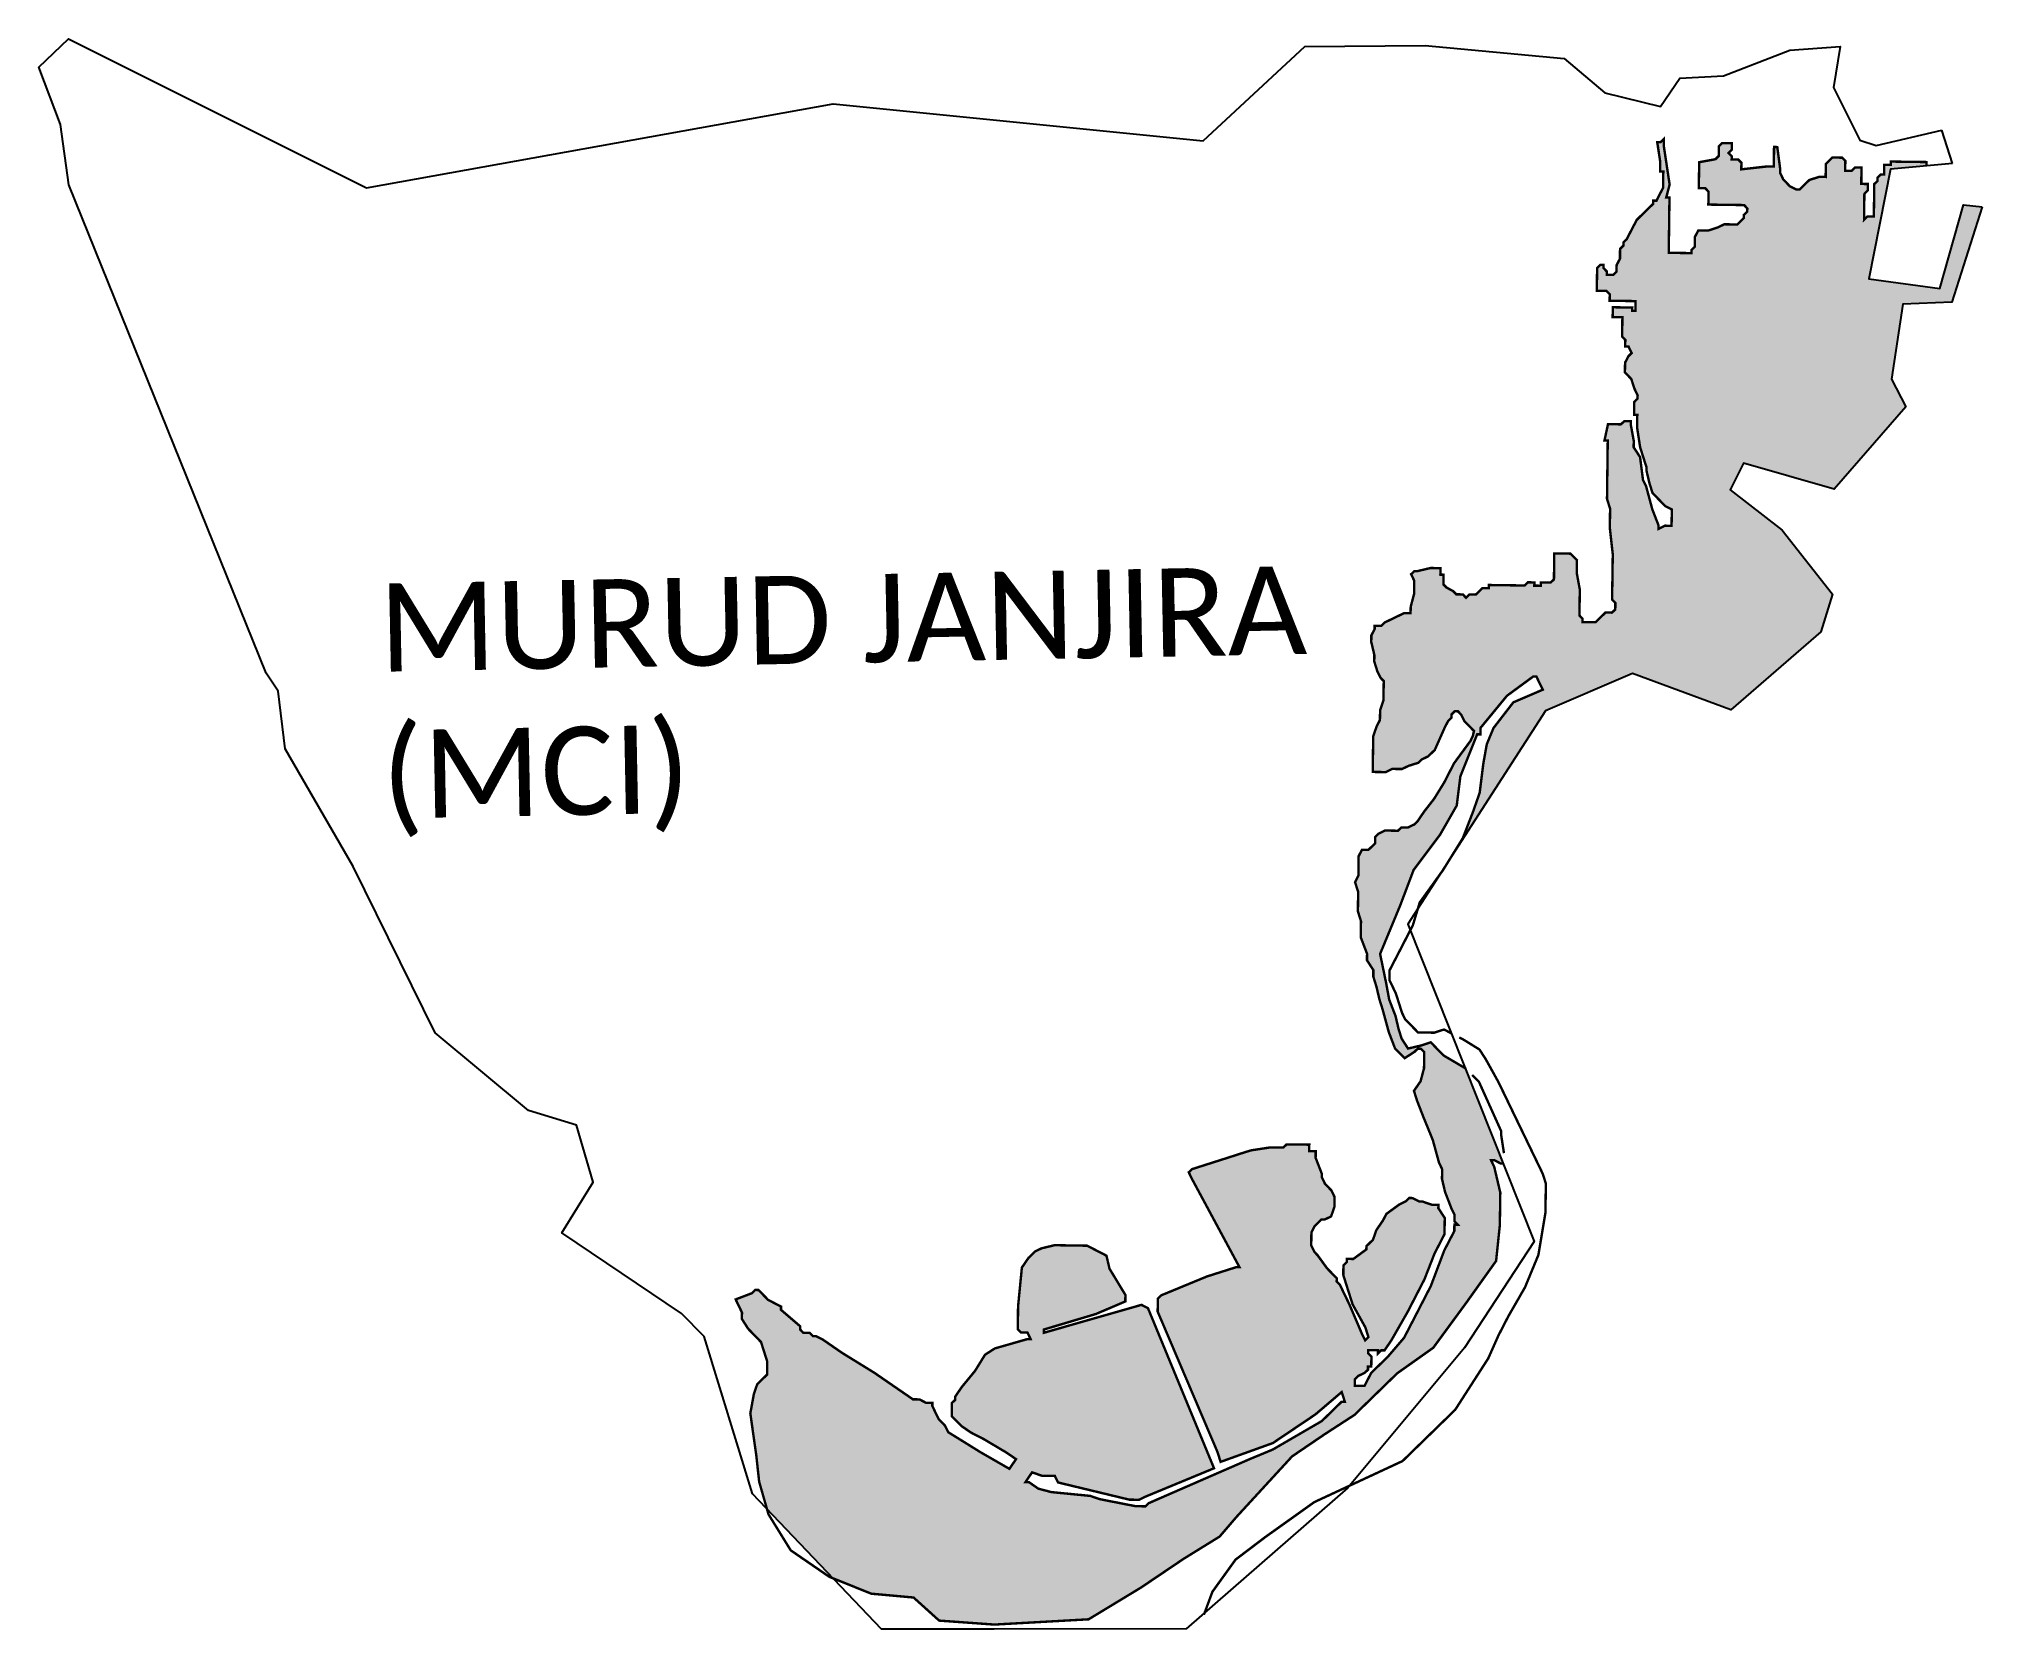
# Model space of a CAD drawing. Header units: metres. Extents: x 283713 to 288970, y 2026364 to 2039846.
# Drawn here: x 283713 to 286112, y 2026364 to 2028326 of the extents above; entities outside this region: 1.
import ezdxf

# ---------------------------------------------------------------- set-up
doc = ezdxf.new("R2010")
doc.units = ezdxf.units.M
for name, color, linetype in [('MANGROOVES', 112, 'Continuous'), ('village', 3, 'Continuous'), ('VILLAGE NAME', 250, 'Continuous')]:
    doc.layers.add(name, color=color, linetype=linetype)
doc.styles.get("Standard").update_dxf_attribs({"font": 'simplex.shx'})

msp = doc.modelspace()

# ---------------------------------------------------------------- hatches: boundary and pattern name
at = {"layer": 'MANGROOVES'}
h = msp.add_hatch(dxfattribs=at)
h.set_pattern_fill('GRASS', color=256)
h.paths.add_polyline_path([(286014.1, 2027998.7), (286074.7, 2028001.1), (286112.1, 2028118.9), (286089, 2028121.5), (286059.8, 2028018.1), (285972.3, 2028030), (285999.1, 2028165.3), (286043.3, 2028169.4), (286043.4, 2028174.2), (285999.3, 2028174.8), (285999.3, 2028170.8), (285991.3, 2028170.9), (285991.1, 2028158.9), (285987.1, 2028158.9), (285983, 2028155), (285983, 2028151), (285978.9, 2028147), (285978.4, 2028106.9), (285970.4, 2028107), (285966.3, 2028103.1), (285966.7, 2028135.1), (285970.8, 2028139.1), (285970.9, 2028147.1), (285962.9, 2028147.2), (285963.1, 2028167.3), (285955.1, 2028167.4), (285951.1, 2028163.4), (285943, 2028163.5), (285943.2, 2028175.6), (285939.2, 2028179.6), (285927.2, 2028179.8), (285919.1, 2028171.9), (285918.9, 2028155.8), (285910.9, 2028155.9), (285898.8, 2028152.1), (285894.7, 2028148.1), (285890.7, 2028144.2), (285886.6, 2028140.2), (285882.6, 2028140.3), (285874.6, 2028144.4), (285870.7, 2028148.5), (285866.7, 2028152.5), (285862.8, 2028160.6), (285862.9, 2028164.6), (285859.2, 2028192.7), (285855.2, 2028192.8), (285854.9, 2028168.7), (285846.9, 2028168.8), (285814.8, 2028165.2), (285814.9, 2028173.3), (285810.9, 2028177.3), (285802.9, 2028177.4), (285803, 2028181.4), (285799, 2028185.5), (285803.1, 2028189.5), (285803.2, 2028197.5), (285791.2, 2028197.6), (285787.1, 2028193.7), (285786.9, 2028181.7), (285782.9, 2028177.7), (285762.8, 2028174), (285762.3, 2028141.9), (285770.4, 2028141.8), (285774.3, 2028137.7), (285774.1, 2028121.7), (285818.2, 2028121.1), (285822.2, 2028117), (285822.1, 2028113), (285818, 2028109.1), (285818, 2028105.1), (285809.9, 2028097.1), (285793.8, 2028097.4), (285785.8, 2028093.5), (285773.7, 2028089.6), (285761.7, 2028089.8), (285757.5, 2028081.8), (285757.4, 2028069.8), (285753.3, 2028065.8), (285753.3, 2028061.8), (285725.2, 2028062.2), (285726.1, 2028130.3), (285722.1, 2028130.4), (285724.4, 2028139.2), (285726.3, 2028146.4), (285719, 2028194.6), (285719.1, 2028202.6), (285715, 2028198.7), (285711, 2028198.7), (285714.7, 2028174.6), (285714.5, 2028162.6), (285718.5, 2028162.5), (285718.3, 2028142.5), (285714.1, 2028134.5), (285710, 2028126.5), (285706, 2028126.6), (285706, 2028122.6), (285697.8, 2028114.7), (285685.7, 2028102.8), (285677.4, 2028086.9), (285673.3, 2028078.9), (285669.2, 2028075), (285669.2, 2028071), (285665.1, 2028067), (285665, 2028055), (285660.9, 2028047), (285660.7, 2028039), (285656.7, 2028035), (285648.7, 2028035.1), (285648.7, 2028039.2), (285644.8, 2028043.2), (285644.8, 2028047.2), (285640.8, 2028047.3), (285636.8, 2028043.3), (285636.4, 2028015.3), (285648.4, 2028015.1), (285652.4, 2028011), (285652.2, 2028003), (285684.3, 2028002.6), (285684.2, 2027990.6), (285680.1, 2027990.6), (285680.2, 2027994.6), (285656.1, 2027995), (285656, 2027982.9), (285668, 2027982.8), (285667.7, 2027958.7), (285671.6, 2027954.6), (285671.5, 2027946.6), (285675.5, 2027946.6), (285679.4, 2027938.5), (285675.4, 2027934.5), (285671.3, 2027926.6), (285671.1, 2027914.6), (285679, 2027906.4), (285682.9, 2027894.4), (285686.8, 2027886.3), (285686.7, 2027882.3), (285682.7, 2027878.3), (285682.4, 2027862.3), (285686.4, 2027862.2), (285686.2, 2027846.2), (285689.9, 2027822.1), (285697.6, 2027797.9), (285697.6, 2027793.9), (285701.4, 2027777.8), (285705.2, 2027765.7), (285713.1, 2027757.6), (285721, 2027749.5), (285729, 2027745.4), (285728.7, 2027725.3), (285720.7, 2027725.4), (285712.6, 2027721.5), (285712.7, 2027725.5), (285704.9, 2027745.7), (285697.3, 2027773.9), (285693.4, 2027781.9), (285689.8, 2027810.1), (285681.9, 2027822.2), (285682, 2027830.2), (285678.3, 2027850.3), (285678.3, 2027854.3), (285670.3, 2027854.4), (285666.2, 2027850.5), (285650.2, 2027850.7), (285645.9, 2027830.7), (285649.9, 2027830.6), (285649, 2027758.5), (285652.8, 2027746.4), (285652.5, 2027722.3), (285656.1, 2027690.2), (285655.3, 2027634.1), (285659.3, 2027630), (285659.2, 2027622), (285655.1, 2027618.1), (285647.1, 2027618.2), (285639, 2027610.3), (285634.9, 2027606.3), (285618.9, 2027606.5), (285618.9, 2027610.5), (285615, 2027614.6), (285615.4, 2027646.7), (285611.7, 2027666.8), (285611.9, 2027682.8), (285607.9, 2027686.9), (285604, 2027690.9), (285583.9, 2027691.2), (285583.5, 2027659.1), (285579.4, 2027655.2), (285567.4, 2027655.3), (285567.4, 2027651.3), (285559.3, 2027651.4), (285559.4, 2027655.4), (285551.4, 2027655.5), (285547.3, 2027651.6), (285503.2, 2027652.2), (285503.2, 2027648.2), (285495.2, 2027648.3), (285491.1, 2027644.3), (285487, 2027640.4), (285479, 2027640.5), (285475, 2027636.5), (285471, 2027640.6), (285463, 2027640.7), (285459, 2027644.7), (285451.1, 2027648.9), (285447.1, 2027652.9), (285447.3, 2027664.9), (285443.3, 2027665), (285443.4, 2027673), (285431.3, 2027673.2), (285415.3, 2027669.4), (285411.3, 2027669.4), (285407.2, 2027665.5), (285411.1, 2027657.4), (285410.9, 2027641.4), (285406.7, 2027625.4), (285406.5, 2027617.4), (285398.5, 2027617.5), (285374.3, 2027605.8), (285370.3, 2027601.8), (285362.2, 2027601.9), (285362.2, 2027597.9), (285358.1, 2027590), (285358, 2027581.9), (285361.8, 2027565.8), (285361.7, 2027557.8), (285365.5, 2027545.7), (285369.4, 2027537.7), (285373.4, 2027533.6), (285373, 2027509.6), (285368.9, 2027497.6), (285368.7, 2027485.6), (285364.6, 2027477.6), (285360.4, 2027465.6), (285359.8, 2027421.5), (285375.9, 2027421.3), (285383.9, 2027425.2), (285396, 2027425.1), (285404, 2027429), (285416.1, 2027432.8), (285420.2, 2027436.8), (285428.2, 2027440.7), (285436.4, 2027448.6), (285448.8, 2027476.5), (285452.9, 2027484.4), (285456.9, 2027488.4), (285457, 2027492.4), (285461.1, 2027496.4), (285465.1, 2027496.3), (285469, 2027492.2), (285472.9, 2027484.2), (285476.9, 2027480.1), (285484.8, 2027472), (285483.4, 2027466.1), (285480.6, 2027460), (285460.2, 2027432.2), (285447.9, 2027408.3), (285435.6, 2027388.4), (285423.3, 2027372.6), (285415.1, 2027360.6), (285411.1, 2027356.7), (285403, 2027352.8), (285395, 2027352.9), (285390.9, 2027348.9), (285374.9, 2027349.2), (285366.8, 2027345.2), (285362.8, 2027341.3), (285362.7, 2027333.3), (285358.6, 2027329.3), (285354.5, 2027325.4), (285346.5, 2027325.5), (285342.4, 2027317.5), (285342.1, 2027293.5), (285338, 2027285.5), (285341.8, 2027273.4), (285341.5, 2027249.4), (285345.3, 2027237.3), (285345.1, 2027217.2), (285352.8, 2027197.1), (285352.7, 2027189.1), (285360.6, 2027176.9), (285360.5, 2027168.9), (285364.3, 2027156.8), (285368.1, 2027140.7), (285371.9, 2027128.7), (285379.6, 2027100.5), (285387.3, 2027080.3), (285391.3, 2027076.3), (285399.2, 2027068.2), (285411.3, 2027076), (285415.4, 2027080), (285419.4, 2027079.9), (285423.4, 2027075.8), (285423.1, 2027055.8), (285418.9, 2027039.8), (285410.7, 2027027.9), (285414.5, 2027015.8), (285422.3, 2026995.7), (285433.9, 2026967.4), (285441.6, 2026939.3), (285445.5, 2026931.2), (285445.3, 2026919.2), (285449.1, 2026903.1), (285456.9, 2026882.9), (285460.8, 2026874.9), (285460.7, 2026866.8), (285464.6, 2026862.8), (285460.6, 2026862.8), (285460.5, 2026854.8), (285448.1, 2026830.9), (285431.5, 2026787), (285415.1, 2026755.2), (285398.6, 2026723.3), (285378.2, 2026699.5), (285357.9, 2026679.8), (285349.7, 2026663.8), (285337.7, 2026664), (285337.8, 2026672), (285341.8, 2026676), (285349.9, 2026679.9), (285354, 2026683.8), (285354, 2026687.8), (285358, 2026687.8), (285358.2, 2026699.8), (285354.2, 2026703.9), (285354.3, 2026707.9), (285366.3, 2026707.7), (285366.3, 2026703.7), (285370.3, 2026707.7), (285374.3, 2026707.6), (285382.5, 2026719.5), (285403, 2026755.3), (285423.6, 2026795.2), (285436.1, 2026827.1), (285448.4, 2026851), (285448.7, 2026871), (285440.8, 2026883.1), (285440.9, 2026887.2), (285432.9, 2026887.3), (285420.9, 2026891.4), (285416.9, 2026891.5), (285408.9, 2026895.6), (285404.9, 2026895.7), (285400.9, 2026891.7), (285392.8, 2026887.8), (285376.6, 2026876), (285372.5, 2026868), (285364.3, 2026856.1), (285360.1, 2026844.1), (285352, 2026836.2), (285351.9, 2026832.2), (285335.8, 2026820.4), (285327.7, 2026820.5), (285327.7, 2026816.5), (285323.6, 2026812.5), (285323.5, 2026800.5), (285327.3, 2026788.4), (285335, 2026764.3), (285350.7, 2026736), (285354.5, 2026723.9), (285350.4, 2026720), (285346.5, 2026728), (285331, 2026764.3), (285319.3, 2026788.5), (285315.3, 2026792.6), (285315.4, 2026796.6), (285303.5, 2026808.8), (285291.7, 2026825), (285287.8, 2026829.1), (285283.9, 2026837.1), (285284.1, 2026853.2), (285288.2, 2026861.1), (285296.3, 2026869), (285300.3, 2026869), (285308.4, 2026872.9), (285312.6, 2026884.9), (285312.7, 2026896.9), (285308.8, 2026905), (285304.9, 2026909), (285300.9, 2026913.1), (285297, 2026921.2), (285297.1, 2026925.2), (285289.3, 2026945.3), (285289.4, 2026953.3), (285281.4, 2026953.4), (285281.5, 2026961.5), (285253.5, 2026961.8), (285249.4, 2026957.9), (285233.4, 2026958.1), (285209.3, 2026954.4), (285197.2, 2026950.6), (285185.1, 2026946.7), (285136.8, 2026931.3), (285132.7, 2026927.4), (285136.6, 2026919.3), (285195.3, 2026810.3), (285191.3, 2026810.3), (285155.1, 2026798.8), (285098.6, 2026775.5), (285094.6, 2026771.5), (285094.3, 2026755.5), (285168.2, 2026582.1), (285172, 2026570), (285236.5, 2026593.2), (285289.1, 2026628.6), (285321.5, 2026656.2), (285325.4, 2026644.1), (285321.4, 2026644.2), (285297, 2026620.4), (285236.4, 2026585.2), (285208.2, 2026573.5), (285083.2, 2026519), (285079.1, 2026515.1), (285067.1, 2026515.3), (285023.1, 2026523.9), (285011.1, 2026528), (284963.1, 2026532.7), (284947.1, 2026536.9), (284935.2, 2026545.1), (284931.2, 2026545.1), (284939.3, 2026557.1), (284951.3, 2026552.9), (284967.4, 2026552.7), (284971.3, 2026544.6), (285059.2, 2026523.4), (285071.2, 2026523.2), (285079.3, 2026527.1), (285163.9, 2026562.1), (285082.4, 2026759.6), (285074.4, 2026763.8), (284953.7, 2026729.3), (284953.7, 2026733.3), (285018.1, 2026752.5), (285054.4, 2026768), (285054.5, 2026776), (285034.9, 2026808.4), (285031.1, 2026824.5), (285015.2, 2026832.7), (285007.2, 2026836.8), (284967.1, 2026837.4), (284951.1, 2026833.6), (284943, 2026829.7), (284934.9, 2026821.8), (284926.7, 2026809.8), (284922, 2026761.8), (284921.7, 2026733.7), (284925.6, 2026729.7), (284933.6, 2026729.5), (284937.5, 2026721.5), (284933.5, 2026721.5), (284893.3, 2026710), (284881.2, 2026702.2), (284868.9, 2026682.3), (284852.6, 2026662.5), (284844.4, 2026650.5), (284844.3, 2026646.5), (284840.3, 2026642.6), (284840.1, 2026626.5), (284848, 2026618.4), (284851.9, 2026614.4), (284863.8, 2026606.2), (284879.8, 2026598), (284907.6, 2026581.5), (284919.5, 2026573.4), (284911.3, 2026561.4), (284875.5, 2026582), (284855.7, 2026594.3), (284835.8, 2026606.6), (284831.9, 2026614.6), (284824, 2026622.8), (284820.1, 2026630.8), (284816.2, 2026638.9), (284816.2, 2026642.9), (284808.2, 2026643), (284800.2, 2026647.1), (284792.2, 2026647.2), (284744.5, 2026680), (284704.8, 2026704.5), (284681, 2026720.9), (284673, 2026725), (284669, 2026725.1), (284665, 2026729.1), (284657, 2026729.2), (284653.1, 2026733.3), (284653.1, 2026737.3), (284629.3, 2026757.7), (284629.4, 2026761.7), (284613.5, 2026769.9), (284601.6, 2026782.1), (284597.6, 2026782.2), (284593.5, 2026778.2), (284573.4, 2026770.5), (284581.2, 2026754.3), (284581.1, 2026746.3), (284588.9, 2026734.2), (284604.7, 2026717.9), (284612.4, 2026693.7), (284612.2, 2026677.7), (284600, 2026665.8), (284595.9, 2026653.9), (284591.5, 2026629.9), (284598.9, 2026577.6), (284602.4, 2026545.5), (284612.1, 2026511.5), (284693.6, 2026426.3), (284740.9, 2026407.3), (284793, 2026402.6), (284824.6, 2026374.1), (284892.7, 2026369.2), (285009.1, 2026375.7), (285073.8, 2026414.9), (285126.3, 2026450.3), (285170.8, 2026477.8), (285191.2, 2026501.6), (285260.3, 2026576.8), (285300.8, 2026604.3), (285337.2, 2026627.9), (285390, 2026679.3), (285434.5, 2026710.8), (285475.3, 2026766.4), (285512.1, 2026818), (285516.7, 2026862.1), (285517.3, 2026902.2), (285509.7, 2026934.4), (285505.8, 2026942.4), (285509.8, 2026942.4), (285517.7, 2026938.3), (285520.7, 2026938.2), (285473.8, 2027055.9), (285447.4, 2027071.5), (285439.4, 2027079.6), (285431.5, 2027087.8), (285419.5, 2027083.9), (285403.4, 2027080.1), (285395.5, 2027092.3), (285391.7, 2027104.3), (285387.9, 2027120.4), (285380.1, 2027140.6), (285376.4, 2027160.7), (285368.9, 2027196.9), (285393.7, 2027256.7), (285410.3, 2027300.6), (285443, 2027344.2), (285463.5, 2027380), (285468, 2027416.1), (285488.7, 2027467.9), (285492.7, 2027467.9), (285492.9, 2027475.9), (285525.5, 2027515.5), (285557.8, 2027539.2), (285561.9, 2027539.1), (285569.7, 2027523), (285533.4, 2027507.4), (285508.9, 2027475.7), (285500.6, 2027455.7), (285496.3, 2027431.7), (285491.8, 2027395.7), (285483.4, 2027371.8), (285471, 2027339.8), (285460.9, 2027323.6), (285573, 2027497.1), (285680.4, 2027542.9), (285801.7, 2027498), (285912.8, 2027594.6), (285927.2, 2027640.7), (285865.2, 2027719.7), (285801.1, 2027769.8), (285817.3, 2027802.6), (285929.4, 2027770.4), (286017.7, 2027872.2), (286000.3, 2027906.3)])

# ---------------------------------------------------------------- linework, layer by layer
at = {"color": 3, "flags": 128}
msp.add_lwpolyline([(286075.6, 2028172.4), (286062.3, 2028213.4)], dxfattribs=at)
at = {"layer": 'MANGROOVES', "const_width": 2.98}
msp.add_lwpolyline([(288968.9, 2039844), (288968.8, 2039840), (288964.8, 2039840), (288964.9, 2039844), (288968.9, 2039844)], close=True, dxfattribs=at)
for points in [[(286043.3, 2028169.4), (286043.4, 2028174.2), (285999.3, 2028174.8), (285999.3, 2028170.8), (285991.3, 2028170.9), (285991.1, 2028158.9), (285987.1, 2028158.9), (285983, 2028155), (285983, 2028151), (285978.9, 2028147), (285978.4, 2028106.9), (285970.4, 2028107), (285966.3, 2028103.1), (285966.7, 2028135.1), (285970.8, 2028139.1), (285970.9, 2028147.1), (285962.9, 2028147.2), (285963.1, 2028167.3), (285955.1, 2028167.4), (285951.1, 2028163.4), (285943, 2028163.5), (285943.2, 2028175.6), (285939.2, 2028179.6), (285927.2, 2028179.8), (285919.1, 2028171.9), (285918.9, 2028155.8), (285910.9, 2028155.9), (285898.8, 2028152.1), (285894.7, 2028148.1), (285890.7, 2028144.2), (285886.6, 2028140.2), (285882.6, 2028140.3), (285874.6, 2028144.4), (285870.7, 2028148.5), (285866.7, 2028152.5), (285862.8, 2028160.6), (285862.9, 2028164.6), (285859.2, 2028192.7), (285855.2, 2028192.8), (285854.9, 2028168.7), (285846.9, 2028168.8), (285814.8, 2028165.2), (285814.9, 2028173.3), (285810.9, 2028177.3), (285802.9, 2028177.4), (285803, 2028181.4), (285799, 2028185.5), (285803.1, 2028189.5), (285803.2, 2028197.5), (285791.2, 2028197.6), (285787.1, 2028193.7), (285786.9, 2028181.7), (285782.9, 2028177.7), (285762.8, 2028174), (285762.3, 2028141.9), (285770.4, 2028141.8), (285774.3, 2028137.7), (285774.1, 2028121.7), (285818.2, 2028121.1), (285822.2, 2028117), (285822.1, 2028113), (285818, 2028109.1), (285818, 2028105.1), (285809.9, 2028097.1), (285793.8, 2028097.4), (285785.8, 2028093.5), (285773.7, 2028089.6), (285761.7, 2028089.8), (285757.5, 2028081.8), (285757.4, 2028069.8), (285753.3, 2028065.8), (285753.3, 2028061.8), (285725.2, 2028062.2), (285726.1, 2028130.3), (285722.1, 2028130.4), (285724.4, 2028139.2), (285726.3, 2028146.4), (285719, 2028194.6), (285719.1, 2028202.6), (285715, 2028198.7), (285711, 2028198.7), (285714.7, 2028174.6), (285714.5, 2028162.6), (285718.5, 2028162.5), (285718.3, 2028142.5), (285714.1, 2028134.5), (285710, 2028126.5), (285706, 2028126.6), (285706, 2028122.6), (285697.8, 2028114.7), (285685.7, 2028102.8), (285677.4, 2028086.9), (285673.3, 2028078.9), (285669.2, 2028075), (285669.2, 2028071), (285665.1, 2028067), (285665, 2028055), (285660.9, 2028047), (285660.7, 2028039), (285656.7, 2028035), (285648.7, 2028035.1), (285648.7, 2028039.2), (285644.8, 2028043.2), (285644.8, 2028047.2), (285640.8, 2028047.3), (285636.8, 2028043.3), (285636.4, 2028015.3), (285648.4, 2028015.1), (285652.4, 2028011), (285652.2, 2028003), (285684.3, 2028002.6), (285684.2, 2027990.6), (285680.1, 2027990.6), (285680.2, 2027994.6), (285656.1, 2027995), (285656, 2027982.9), (285668, 2027982.8), (285667.7, 2027958.7), (285671.6, 2027954.6), (285671.5, 2027946.6), (285675.5, 2027946.6), (285679.4, 2027938.5), (285675.4, 2027934.5), (285671.3, 2027926.6), (285671.1, 2027914.6), (285679, 2027906.4), (285682.9, 2027894.4), (285686.8, 2027886.3), (285686.7, 2027882.3), (285682.7, 2027878.3), (285682.4, 2027862.3), (285686.4, 2027862.2), (285686.2, 2027846.2), (285689.9, 2027822.1), (285697.6, 2027797.9), (285697.6, 2027793.9), (285701.4, 2027777.8), (285705.2, 2027765.7), (285713.1, 2027757.6), (285721, 2027749.5), (285729, 2027745.4), (285728.7, 2027725.3), (285720.7, 2027725.4), (285712.6, 2027721.5), (285712.7, 2027725.5), (285704.9, 2027745.7), (285697.3, 2027773.9), (285693.4, 2027781.9), (285689.8, 2027810.1), (285681.9, 2027822.2), (285682, 2027830.2), (285678.3, 2027850.3), (285678.3, 2027854.3), (285670.3, 2027854.4), (285666.2, 2027850.5), (285650.2, 2027850.7), (285645.9, 2027830.7), (285649.9, 2027830.6), (285649, 2027758.5), (285652.8, 2027746.4), (285652.5, 2027722.3), (285656.1, 2027690.2), (285655.3, 2027634.1), (285659.3, 2027630), (285659.2, 2027622), (285655.1, 2027618.1), (285647.1, 2027618.2), (285639, 2027610.3), (285634.9, 2027606.3), (285618.9, 2027606.5), (285618.9, 2027610.5), (285615, 2027614.6), (285615.4, 2027646.7), (285611.7, 2027666.8), (285611.9, 2027682.8), (285607.9, 2027686.9), (285604, 2027690.9), (285583.9, 2027691.2), (285583.5, 2027659.1), (285579.4, 2027655.2), (285567.4, 2027655.3), (285567.4, 2027651.3), (285559.3, 2027651.4), (285559.4, 2027655.4), (285551.4, 2027655.5), (285547.3, 2027651.6), (285503.2, 2027652.2), (285503.2, 2027648.2), (285495.2, 2027648.3), (285491.1, 2027644.3), (285487, 2027640.4), (285479, 2027640.5), (285475, 2027636.5), (285471, 2027640.6), (285463, 2027640.7), (285459, 2027644.7), (285451.1, 2027648.9), (285447.1, 2027652.9), (285447.3, 2027664.9), (285443.3, 2027665), (285443.4, 2027673), (285431.3, 2027673.2), (285415.3, 2027669.4), (285411.3, 2027669.4), (285407.2, 2027665.5), (285411.1, 2027657.4), (285410.9, 2027641.4), (285406.7, 2027625.4), (285406.5, 2027617.4), (285398.5, 2027617.5), (285374.3, 2027605.8), (285370.3, 2027601.8), (285362.2, 2027601.9), (285362.2, 2027597.9), (285358.1, 2027590), (285358, 2027581.9), (285361.8, 2027565.8), (285361.7, 2027557.8), (285365.5, 2027545.7), (285369.4, 2027537.7), (285373.4, 2027533.6), (285373, 2027509.6), (285368.9, 2027497.6), (285368.7, 2027485.6), (285364.6, 2027477.6), (285360.4, 2027465.6), (285359.8, 2027421.5), (285375.9, 2027421.3), (285383.9, 2027425.2), (285396, 2027425.1), (285404, 2027429), (285416.1, 2027432.8), (285420.2, 2027436.8), (285428.2, 2027440.7), (285436.4, 2027448.6), (285448.8, 2027476.5), (285452.9, 2027484.4), (285456.9, 2027488.4), (285457, 2027492.4), (285461.1, 2027496.4), (285465.1, 2027496.3), (285469, 2027492.2), (285472.9, 2027484.2), (285476.9, 2027480.1), (285484.8, 2027472), (285483.4, 2027466.1), (285480.6, 2027460), (285460.2, 2027432.2), (285447.9, 2027408.3), (285435.6, 2027388.4), (285423.3, 2027372.6), (285415.1, 2027360.6), (285411.1, 2027356.7), (285403, 2027352.8), (285395, 2027352.9), (285390.9, 2027348.9), (285374.9, 2027349.2), (285366.8, 2027345.2), (285362.8, 2027341.3), (285362.7, 2027333.3), (285358.6, 2027329.3), (285354.5, 2027325.4), (285346.5, 2027325.5), (285342.4, 2027317.5), (285342.1, 2027293.5), (285338, 2027285.5), (285341.8, 2027273.4), (285341.5, 2027249.4), (285345.3, 2027237.3), (285345.1, 2027217.2), (285352.8, 2027197.1), (285352.7, 2027189.1), (285360.6, 2027176.9), (285360.5, 2027168.9), (285364.3, 2027156.8), (285368.1, 2027140.7), (285371.9, 2027128.7), (285379.6, 2027100.5), (285387.3, 2027080.3), (285391.3, 2027076.3), (285399.2, 2027068.2), (285411.3, 2027076), (285415.4, 2027080), (285419.4, 2027079.9), (285423.4, 2027075.8), (285423.1, 2027055.8), (285418.9, 2027039.8), (285410.7, 2027027.9), (285414.5, 2027015.8), (285422.3, 2026995.7), (285433.9, 2026967.4), (285441.6, 2026939.3), (285445.5, 2026931.2), (285445.3, 2026919.2), (285449.1, 2026903.1), (285456.9, 2026882.9), (285460.8, 2026874.9), (285460.7, 2026866.8), (285464.6, 2026862.8), (285460.6, 2026862.8), (285460.5, 2026854.8), (285448.1, 2026830.9), (285431.5, 2026787), (285415.1, 2026755.2), (285398.6, 2026723.3), (285378.2, 2026699.5), (285357.9, 2026679.8), (285349.7, 2026663.8), (285337.7, 2026664), (285337.8, 2026672), (285341.8, 2026676), (285349.9, 2026679.9), (285354, 2026683.8), (285354, 2026687.8), (285358, 2026687.8), (285358.2, 2026699.8), (285354.2, 2026703.9), (285354.3, 2026707.9), (285366.3, 2026707.7), (285366.3, 2026703.7), (285370.3, 2026707.7), (285374.3, 2026707.6), (285382.5, 2026719.5), (285403, 2026755.3), (285423.6, 2026795.2), (285436.1, 2026827.1), (285448.4, 2026851), (285448.7, 2026871), (285440.8, 2026883.1), (285440.9, 2026887.2), (285432.9, 2026887.3), (285420.9, 2026891.4), (285416.9, 2026891.5), (285408.9, 2026895.6), (285404.9, 2026895.7), (285400.9, 2026891.7), (285392.8, 2026887.8), (285376.6, 2026876), (285372.5, 2026868), (285364.3, 2026856.1), (285360.1, 2026844.1), (285352, 2026836.2), (285351.9, 2026832.2), (285335.8, 2026820.4), (285327.7, 2026820.5), (285327.7, 2026816.5), (285323.6, 2026812.5), (285323.5, 2026800.5), (285327.3, 2026788.4), (285335, 2026764.3), (285350.7, 2026736), (285354.5, 2026723.9), (285350.4, 2026720), (285346.5, 2026728), (285331, 2026764.3), (285319.3, 2026788.5), (285315.3, 2026792.6), (285315.4, 2026796.6), (285303.5, 2026808.8), (285291.7, 2026825), (285287.8, 2026829.1), (285283.9, 2026837.1), (285284.1, 2026853.2), (285288.2, 2026861.1), (285296.3, 2026869), (285300.3, 2026869), (285308.4, 2026872.9), (285312.6, 2026884.9), (285312.7, 2026896.9), (285308.8, 2026905), (285304.9, 2026909), (285300.9, 2026913.1), (285297, 2026921.2), (285297.1, 2026925.2), (285289.3, 2026945.3), (285289.4, 2026953.3), (285281.4, 2026953.4), (285281.5, 2026961.5), (285253.5, 2026961.8), (285249.4, 2026957.9), (285233.4, 2026958.1), (285209.3, 2026954.4), (285197.2, 2026950.6), (285185.1, 2026946.7), (285136.8, 2026931.3), (285132.7, 2026927.4), (285136.6, 2026919.3), (285195.3, 2026810.3), (285191.3, 2026810.3), (285155.1, 2026798.8), (285098.6, 2026775.5), (285094.6, 2026771.5), (285094.3, 2026755.5), (285168.2, 2026582.1), (285172, 2026570), (285236.5, 2026593.2), (285289.1, 2026628.6), (285321.5, 2026656.2), (285325.4, 2026644.1), (285321.4, 2026644.2), (285297, 2026620.4), (285236.4, 2026585.2), (285208.2, 2026573.5), (285083.2, 2026519), (285079.1, 2026515.1), (285067.1, 2026515.3), (285023.1, 2026523.9), (285011.1, 2026528), (284963.1, 2026532.7), (284947.1, 2026536.9), (284935.2, 2026545.1), (284931.2, 2026545.1), (284939.3, 2026557.1), (284951.3, 2026552.9), (284967.4, 2026552.7), (284971.3, 2026544.6), (285059.2, 2026523.4), (285071.2, 2026523.2), (285079.3, 2026527.1), (285163.9, 2026562.1), (285082.4, 2026759.6), (285074.4, 2026763.8), (284953.7, 2026729.3), (284953.7, 2026733.3), (285018.1, 2026752.5), (285054.4, 2026768), (285054.5, 2026776), (285034.9, 2026808.4), (285031.1, 2026824.5), (285015.2, 2026832.7), (285007.2, 2026836.8), (284967.1, 2026837.4), (284951.1, 2026833.6), (284943, 2026829.7), (284934.9, 2026821.8), (284926.7, 2026809.8), (284922, 2026761.8), (284921.7, 2026733.7), (284925.6, 2026729.7), (284933.6, 2026729.5), (284937.5, 2026721.5), (284933.5, 2026721.5), (284893.3, 2026710), (284881.2, 2026702.2), (284868.9, 2026682.3), (284852.6, 2026662.5), (284844.4, 2026650.5), (284844.3, 2026646.5), (284840.3, 2026642.6), (284840.1, 2026626.5), (284848, 2026618.4), (284851.9, 2026614.4), (284863.8, 2026606.2), (284879.8, 2026598), (284907.6, 2026581.5), (284919.5, 2026573.4), (284911.3, 2026561.4), (284875.5, 2026582), (284855.7, 2026594.3), (284835.8, 2026606.6), (284831.9, 2026614.6), (284824, 2026622.8), (284820.1, 2026630.8), (284816.2, 2026638.9), (284816.2, 2026642.9), (284808.2, 2026643), (284800.2, 2026647.1), (284792.2, 2026647.2), (284744.5, 2026680), (284704.8, 2026704.5), (284681, 2026720.9), (284673, 2026725), (284669, 2026725.1), (284665, 2026729.1), (284657, 2026729.2), (284653.1, 2026733.3), (284653.1, 2026737.3), (284629.3, 2026757.7), (284629.4, 2026761.7), (284613.5, 2026769.9), (284601.6, 2026782.1), (284597.6, 2026782.2), (284593.5, 2026778.2), (284573.4, 2026770.5), (284581.2, 2026754.3), (284581.1, 2026746.3), (284588.9, 2026734.2), (284604.7, 2026717.9), (284612.4, 2026693.7), (284612.2, 2026677.7), (284600, 2026665.8), (284595.9, 2026653.9), (284591.5, 2026629.9), (284598.9, 2026577.6), (284602.4, 2026545.5), (284613.9, 2026505.3), (284641.4, 2026460.8), (284689.1, 2026428.1), (284740.9, 2026407.3), (284793, 2026402.6), (284824.6, 2026374.1), (284892.7, 2026369.2), (285009.1, 2026375.7), (285073.8, 2026414.9), (285126.3, 2026450.3), (285170.8, 2026477.8), (285191.2, 2026501.6), (285260.3, 2026576.8), (285300.8, 2026604.3), (285337.2, 2026627.9), (285390, 2026679.3), (285434.5, 2026710.8), (285475.3, 2026766.4), (285512.1, 2026818), (285516.7, 2026862.1), (285517.3, 2026902.2), (285509.7, 2026934.4), (285505.8, 2026942.4), (285509.8, 2026942.4), (285517.7, 2026938.3), (285520.7, 2026938.2)], [(285475.2, 2027055.1), (285447.4, 2027071.5), (285439.4, 2027079.6), (285431.5, 2027087.8), (285419.5, 2027083.9), (285403.4, 2027080.1), (285395.5, 2027092.3), (285391.7, 2027104.3), (285387.9, 2027120.4), (285380.1, 2027140.6), (285376.4, 2027160.7), (285368.9, 2027196.9), (285393.7, 2027256.7), (285410.3, 2027300.6), (285443, 2027344.2), (285463.5, 2027380), (285468, 2027416.1), (285488.7, 2027467.9), (285492.7, 2027467.9), (285492.9, 2027475.9), (285525.5, 2027515.5), (285557.8, 2027539.2), (285561.9, 2027539.1), (285569.7, 2027523), (285533.4, 2027507.4), (285508.9, 2027475.7), (285500.6, 2027455.7), (285496.3, 2027431.7), (285491.8, 2027395.7), (285483.4, 2027371.8), (285471, 2027339.8), (285446.4, 2027300.1), (285417.8, 2027260.4), (285409.4, 2027232.4), (285393, 2027200.6), (285384.7, 2027184.6), (285380.6, 2027176.7), (285380.4, 2027164.6), (285388.2, 2027148.5), (285392.1, 2027136.4), (285395.9, 2027124.3), (285399.8, 2027116.3), (285415.7, 2027100), (285435.7, 2027099.7), (285447.8, 2027103.6), (285456.5, 2027099.1)], [(285466.7, 2027093.8), (285471.7, 2027091.2), (285491.6, 2027078.9), (285499.4, 2027066.8), (285515.1, 2027038.5), (285569.7, 2026925.5), (285573.5, 2026913.5), (285573, 2026877.4), (285564.3, 2026825.4), (285547.8, 2026785.5), (285527.2, 2026749.7), (285514.9, 2026725.8), (285502.5, 2026697.9), (285461.6, 2026634.3), (285396.6, 2026571), (285287.6, 2026520.3), (285226.9, 2026477), (285190.5, 2026449.4), (285161.9, 2026409.7), (285151.4, 2026381.3)], [(285521.8, 2026951), (285518.2, 2026974.3), (285518.3, 2026978.3), (285491, 2027038.9), (285482.5, 2027047.6)]]:
    msp.add_lwpolyline(points, dxfattribs=at)
at = {"layer": 'village', "color": 3}
for points in [[(286112.1, 2028118.9, 0), (286074.7, 2028001.1, 0), (286014.1, 2027998.7, 0), (286000.3, 2027906.3, 0), (286017.7, 2027872.2, 0), (285929.4, 2027770.4, 0), (285817.3, 2027802.6, 0), (285801.1, 2027769.8, 0), (285865.2, 2027719.7, 0), (285927.2, 2027640.7, 0), (285912.8, 2027594.6, 0), (285801.7, 2027498, 0), (285680.4, 2027542.9, 0), (285573, 2027497.1, 0), (285403, 2027233.8, 0), (285559, 2026842.1, 0), (285472.9, 2026710.8, 0), (285329.1, 2026537.9, 0), (285129.4, 2026363.9, 0), (284892.3, 2026363.7, 0), (284753.5, 2026363.6, 0), (284594, 2026530.5, 0), (284534.4, 2026724.7, 0), (284506.4, 2026753.2, 0), (284358.8, 2026852.8, 0), (284397.3, 2026915, 0), (284377, 2026985.6, 0), (284317.8, 2027003.6, 0), (284202.5, 2027099.5, 0), (284101.1, 2027304.7, 0), (284017.1, 2027449.9, 0), (284008.7, 2027521.3, 0), (283993.9, 2027543.3, 0), (283750.1, 2028146.2, 0), (283740, 2028220.7, 0), (283713.3, 2028291.3, 0), (283749.9, 2028326.2, 0), (284117.5, 2028142.2, 0), (284693.9, 2028246, 0), (285150.6, 2028200.4, 0), (285276, 2028316.9, 0), (285424.5, 2028318.1, 0), (285596, 2028302, 0), (285646.5, 2028259.6, 0), (285715, 2028242.8, 0), (285739, 2028277.7, 0), (285793, 2028280.6, 0), (285874.7, 2028312.2, 0), (285936.7, 2028316.8, 0), (285928.4, 2028266.3, 0), (285961, 2028201.2, 0), (285981.1, 2028194.6, 0), (286062.3, 2028213.4, 0)], [(286075.6, 2028172.4, 0), (285999.1, 2028165.3, 0), (285972.3, 2028030, 0), (286059.8, 2028018.1, 0), (286089, 2028121.5, 0), (286112.1, 2028118.9, 0)]]:
    msp.add_polyline3d(points, dxfattribs=at)

# ---------------------------------------------------------------- texts
at = {"layer": 'VILLAGE NAME', "insert": (284131.9, 2027653.8), "char_height": 108.748, "attachment_point": 1, "rotation": 1.1028}
msp.add_mtext_dynamic_manual_height_columns('{\\fCalibri|b0|i0|c0|p34;MURUD JANJIRA (MCI)}', width=1174.7, gutter_width=543.7, heights=[0], dxfattribs=at)

doc.saveas('drawing.dxf')
